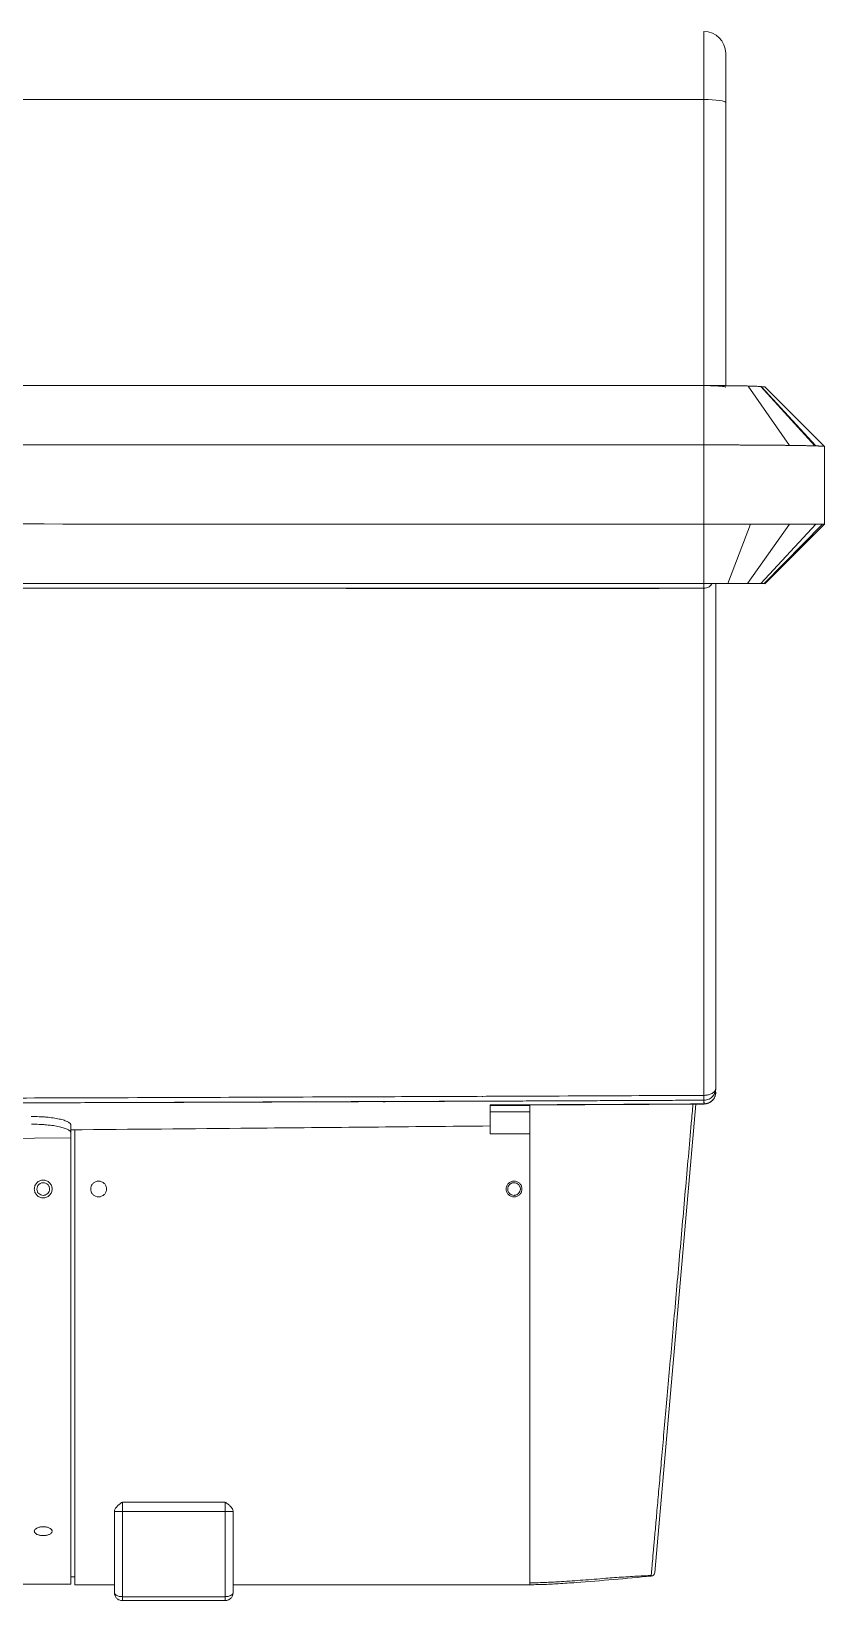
# Model space of a CAD drawing. Header units: millimetres. Extents: x 744 to 5705, y 930 to 4879.
# Drawn here: x 3010.1 to 3210.6, y 3302.5 to 3699 of the extents above; entities that cross this region are included whole.
import ezdxf

# ---------------------------------------------------------------- set-up
doc = ezdxf.new("R2010")
doc.units = ezdxf.units.MM
doc.header["$MEASUREMENT"] = 0

msp = doc.modelspace()

# ---------------------------------------------------------------- linework, layer by layer
at = {"color": 7, "linetype": 'Continuous', "lineweight": 15, "true_color": 0xffffff}
for p, q in [((3180.05, 3609.54), (3180.05, 3681.83)), ((3180.05, 3681.83), (3180.05, 3609.54)), ((3185.55, 3609.53), (3185.55, 3681.06)), ((3180.05, 3594.55), (3180.05, 3609.55)), ((3180.05, 3609.55), (3180.05, 3609.55)), ((3180.05, 3609.54), (3180.05, 3609.54)), ((3191.23, 3609.44), (3201.71, 3594.44)), ((3194.44, 3609.31), (3208.1, 3594.32)), ((3194.54, 3609.31), (3208.3, 3594.31)), ((3195.55, 3609.18), (3210.55, 3594.17)), ((3210.55, 3594.17), (3210.55, 3574.55)), ((3210.55, 3594.17), (3210.55, 3594.17)), ((3210.55, 3594.17), (3210.55, 3574.55)), ((3180.05, 3559.55), (3180.05, 3574.55)), ((3191.86, 3574.55), (3186.05, 3559.55)), ((3201.71, 3574.55), (3191.05, 3559.55)), ((3208.3, 3574.55), (3194.41, 3559.55)), ((3210.03, 3574.55), (3195.29, 3559.55)), ((3210.55, 3574.55), (3195.46, 3559.46)), ((3210.55, 3574.55), (3195.55, 3559.55)), ((3210.55, 3574.55), (3210.55, 3574.55)), ((3179.87, 3559.55), (3180.05, 3559.55)), ((3180.05, 3559.54), (3180.05, 3559.55)), ((3180.22, 3559.54), (3180.05, 3559.54)), ((3180.05, 3554.82), (3180.05, 3558.32)), ((3180.05, 3558.32), (3180.05, 3555.82)), ((3180.05, 3558.32), (3180.05, 3430.21)), ((3181.08, 3559.55), (3183.02, 3559.55)), ((3183.05, 3431.99), (3183.05, 3559.54)), ((3183.05, 3559.54), (3183.05, 3431.99)), ((3185.55, 3559.55), (3195.55, 3559.55)), ((3195.46, 3559.46), (3195.55, 3559.55)), ((3124.05, 3429.97), (3124.05, 3429.81)), ((3180.05, 3430.03), (3180.03, 3430.03)), ((3180.05, 3430.99), (3180.05, 3430.3)), ((3180.05, 3430.21), (3180.05, 3430.02)), ((3180.05, 3429.95), (3180.05, 3430.03)), ((3180.05, 3430.03), (3180.05, 3429.95)), ((3180.05, 3430.02), (3180.05, 3430.01)), ((3180.05, 3429.92), (3180.05, 3430.02)), ((3180.06, 3428.99), (2980.45, 3428.23)), ((3099.99, 3428.68), (3099.05, 3428.48)), ((3124.05, 3428.77), (3124.05, 3428.74)), ((3126.05, 3422.48), (3126.05, 3427.79)), ((3136.05, 3427.64), (3126.05, 3427.64)), ((3136.05, 3426.02), (3126.05, 3426.02)), ((3136.05, 3427.64), (3136.05, 3427.77)), ((3136.05, 3426.02), (3136.05, 3427.64)), ((3136.05, 3420.51), (3136.05, 3426.02)), ((3177.97, 3427.99), (3167.62, 3309.64)), ((3180.06, 3428.99), (3180.06, 3428.99)), ((3180.06, 3428.99), (3180.06, 3428.99)), ((3180.07, 3428.06), (3180.06, 3428.99)), ((3180.07, 3428.02), (3180.07, 3428.06)), ((3020.03, 3421.5), (3126.05, 3422.48)), ((3020.06, 3420.7), (3020.04, 3422.11)), ((3126.05, 3422.48), (3126.05, 3422.48)), ((3126.05, 3422.48), (3126.05, 3420.51)), ((2995.05, 3419.25), (3020.05, 3419.47)), ((3020.05, 3419.47), (3020.05, 3306.7)), ((3021.05, 3306.54), (3021.05, 3421.53)), ((3126.05, 3420.51), (3136.05, 3420.51)), ((3136.05, 3306.54), (3136.05, 3420.86)), ((3136.05, 3420.51), (3136.05, 3306.54)), ((3059.05, 3327.43), (3033.05, 3327.43)), ((3033.05, 3327.43), (3033.05, 3325.06)), ((3059.05, 3327.43), (3059.05, 3325.06)), ((3031.05, 3325.08), (3031.05, 3325.06)), ((3033.05, 3325.06), (3031.05, 3325.06)), ((3031.05, 3325.06), (3031.05, 3304.54)), ((3059.05, 3325.06), (3033.05, 3325.06)), ((3033.05, 3325.06), (3033.05, 3303.54)), ((3061.05, 3325.06), (3059.05, 3325.06)), ((3059.05, 3325.06), (3059.05, 3303.54)), ((3061.05, 3325.08), (3061.05, 3325.06)), ((3061.05, 3304.54), (3061.05, 3325.06)), ((3021.05, 3308.54), (3020.05, 3308.54)), ((3166.76, 3308.83), (3166.72, 3308.83)), ((3020.05, 3306.7), (2995.05, 3306.7)), ((3031.05, 3306.54), (3021.05, 3306.54)), ((3059.05, 3303.54), (3033.05, 3303.54)), ((3033.05, 3303.54), (3033.05, 3302.54)), ((3059.05, 3303.54), (3059.05, 3302.54)), ((3136.05, 3306.54), (3061.05, 3306.54)), ((3137.47, 3306.58), (3137.09, 3306.55)), ((3059.05, 3302.54), (3033.05, 3302.54))]:
    msp.add_line(p, q, dxfattribs=at)
at = {"color": 8, "linetype": 'Continuous', "lineweight": 15, "true_color": 0x808080}
msp.add_line((3137.09, 3306.57), (3136.05, 3306.54), dxfattribs=at)
at = {"color": 7, "linetype": 'Continuous', "lineweight": 15, "true_color": 0xffffff}
for points in [[(3180.05, 3699.04), (3180.05, 3698.84), (3180.05, 3698.23), (3180.05, 3697.23), (3180.05, 3695.86), (3180.05, 3694.14), (3180.05, 3692.11), (3180.05, 3689.82), (3180.05, 3687.31), (3180.05, 3684.62), (3180.05, 3681.83)], [(3185.55, 3693.54), (3185.55, 3693.36), (3185.55, 3692.82), (3185.55, 3691.93), (3185.55, 3690.71), (3185.55, 3689.2), (3185.55, 3687.43), (3185.55, 3685.45), (3185.55, 3683.31), (3185.55, 3681.06)], [(3185.55, 3681.06), (3185.44, 3681.21), (3185.13, 3681.35), (3184.62, 3681.49), (3183.94, 3681.6), (3183.1, 3681.7), (3182.15, 3681.77), (3181.12, 3681.81), (3180.05, 3681.83)], [(3180.05, 3574.55), (3180.05, 3584.55), (3180.05, 3594.55)], [(3180.05, 3558.32), (3180.05, 3558.57), (3180.05, 3558.8), (3180.05, 3559.01), (3180.05, 3559.2), (3180.05, 3559.34), (3180.05, 3559.45), (3180.05, 3559.52), (3180.05, 3559.54)], [(3180.05, 3430.21), (3180.05, 3501.95), (3180.05, 3558.32)], [(3180.06, 3428.99), (3180.06, 3429.01), (3180.06, 3429.08), (3180.06, 3429.18), (3180.06, 3429.33), (3180.06, 3429.52), (3180.05, 3429.73), (3180.05, 3429.96), (3180.05, 3430.21)], [(3180.05, 3430.21), (3180.05, 3429.96), (3180.05, 3429.73), (3180.06, 3429.52), (3180.06, 3429.33), (3180.06, 3429.18), (3180.06, 3429.08), (3180.06, 3429.01), (3180.06, 3428.99)], [(3180.05, 3430.2), (3180.05, 3430.16), (3180.05, 3430.07), (3180.05, 3430.02), (3180.05, 3430), (3180.05, 3430.02)], [(3126.05, 3422.57), (3126.05, 3425.13), (3126.05, 3427.79)], [(3180.07, 3428.06), (3180.06, 3428.52), (3180.06, 3428.99)], [(3180.07, 3428.06), (3180.07, 3428), (3180.06, 3428.01)], [(3020.05, 3419.47), (3020.05, 3420.16), (3020.06, 3420.7)]]:
    msp.add_lwpolyline(points, dxfattribs=at)
for centre, radius, start, end in [((3180.05, 3693.54), 5.5, 360, 90), ((3106.56, 3429.6), 73.5, 359.522, 0.478), ((3106.56, 3429.6), 73.5, 359.522, 0.478), ((3180.08, 3431.03), 2.97, 269.7407, 359.4273), ((3180.05, 3431), 3, 270.3225, 359.3004), ((3166.62, 3309.72), 1, 275.1921, 312.337), ((3166.62, 3309.72), 1, 315.0848, 355)]:
    msp.add_arc(centre, radius, start, end, dxfattribs=at)
for points, knots in [([(1519.76, 3681.86), (1554.51, 3681.85), (1589.25, 3681.84), (1628.31, 3681.84), (1632.64, 3681.83), (1641.32, 3681.83), (1645.66, 3681.83), (1658.69, 3681.83), (1667.36, 3681.83), (1684.7, 3681.83), (1693.36, 3681.82), (1706.33, 3681.82), (1710.65, 3681.82), (1719.29, 3681.82), (1723.6, 3681.83), (1797.06, 3681.83), (1866.2, 3681.83), (2004.48, 3681.83), (2073.63, 3681.83), (2211.92, 3681.83), (2281.07, 3681.83), (2419.37, 3681.83), (2488.52, 3681.83), (2626.82, 3681.83), (2695.98, 3681.83), (2903.43, 3681.83), (3041.74, 3681.83), (3180.05, 3681.83)], [0, 0, 0, 0, 103.769533, 103.769533, 116.740725, 116.740725, 129.711916, 129.711916, 155.6543, 155.6543, 181.596683, 181.596683, 194.567875, 194.567875, 207.539066, 207.539066, 415.078132, 415.078132, 622.617198, 622.617198, 830.156265, 830.156265, 1037.695331, 1037.695331, 1245.234397, 1245.234397, 1660.312529, 1660.312529, 1660.312529, 1660.312529]), ([(1519.76, 3681.86), (1521.86, 3681.86), (1526.05, 3681.86), (1532.35, 3681.86), (1538.67, 3681.86), (1545.02, 3681.86), (1551.38, 3681.85), (1557.77, 3681.85), (1564.17, 3681.85), (1570.6, 3681.85), (1577.05, 3681.85), (1583.52, 3681.85), (1590.01, 3681.84), (1596.52, 3681.84), (1603.05, 3681.84), (1609.6, 3681.84), (1616.18, 3681.84), (1626.19, 3681.84), (1639.74, 3681.83), (1656.93, 3681.83), (1677.12, 3681.83), (1700.24, 3681.82), (1723.09, 3681.83), (1742.96, 3681.83), (1759.87, 3681.83), (1777.02, 3681.83), (1794.4, 3681.83), (1812.01, 3681.83), (1840.73, 3681.83), (1881.2, 3681.83), (1932.69, 3681.83), (1984.94, 3681.83), (2054.14, 3681.83), (2140.98, 3681.83), (2244.77, 3681.83), (2348.61, 3681.83), (2452.5, 3681.83), (2590.98, 3681.83), (2764.15, 3681.83), (2934.18, 3681.83), (3072.85, 3681.83), (3142.19, 3681.83), (3180.05, 3681.83)], [0, 0, 0, 0, 0.0037846, 0.0075816, 0.0113909, 0.0152127, 0.0190469, 0.0228935, 0.0267526, 0.0306242, 0.0345084, 0.0384052, 0.0423146, 0.0462367, 0.0501714, 0.0541187, 0.0580787, 0.0620513, 0.0722132, 0.0825648, 0.0931105, 0.1086811, 0.1243545, 0.1343984, 0.1445829, 0.1549088, 0.1653767, 0.1759872, 0.1867397, 0.2172687, 0.2491173, 0.2797752, 0.3116811, 0.3741542, 0.4366696, 0.4992194, 0.5617899, 0.6243823, 0.7494353, 0.8747058, 0.9315936, 1, 1, 1, 1]), ([(3180.05, 3609.55), (3180.18, 3609.55), (3180.44, 3609.55), (3180.82, 3609.55), (3181.19, 3609.55), (3181.53, 3609.55), (3181.86, 3609.55), (3182.17, 3609.55), (3182.46, 3609.55), (3182.73, 3609.55), (3182.99, 3609.55), (3183.23, 3609.54), (3183.45, 3609.54), (3183.65, 3609.54), (3183.84, 3609.54), (3184.01, 3609.54), (3184.42, 3609.54), (3185.1, 3609.53), (3186.04, 3609.52), (3187.02, 3609.51), (3187.94, 3609.5), (3188.78, 3609.49), (3189.5, 3609.47), (3190.15, 3609.46), (3190.72, 3609.45), (3191.06, 3609.44), (3191.23, 3609.44)], [0, 0, 0, 0, 0.0320212, 0.0625902, 0.0917269, 0.1194484, 0.1457698, 0.170704, 0.1942623, 0.2164545, 0.2372891, 0.2567734, 0.2749137, 0.2917155, 0.3071836, 0.3213218, 0.3341338, 0.4100527, 0.490842, 0.5767076, 0.6679314, 0.7441355, 0.8154599, 0.8818962, 0.9434268, 1, 1, 1, 1]), ([(3191.23, 3609.44), (3191.32, 3609.43), (3191.52, 3609.43), (3191.85, 3609.42), (3192.27, 3609.41), (3192.69, 3609.39), (3193.1, 3609.38), (3193.47, 3609.36), (3193.82, 3609.35), (3194.12, 3609.33), (3194.31, 3609.32), (3194.41, 3609.32), (3194.44, 3609.31)], [0, 0, 0, 0, 0.065448, 0.149287, 0.251315, 0.398973, 0.501821, 0.618958, 0.751408, 0.876093, 0.959115, 1, 1, 1, 1]), ([(3194.44, 3609.31), (3194.46, 3609.31), (3194.49, 3609.31), (3194.52, 3609.31), (3194.54, 3609.31)], [0, 0, 0, 0, 0.500449, 1, 1, 1, 1]), ([(3194.54, 3609.31), (3194.85, 3609.28), (3195.4, 3609.24), (3195.47, 3609.2), (3195.5, 3609.18)], [0, 0, 0, 0, 0.556096, 1, 1, 1, 1]), ([(3201.71, 3594.44), (3201.58, 3594.44), (3201.31, 3594.44), (3200.89, 3594.45), (3200.48, 3594.45), (3200.05, 3594.46), (3199.63, 3594.46), (3199.19, 3594.47), (3198.76, 3594.47), (3198.32, 3594.48), (3197.88, 3594.48), (3197.43, 3594.48), (3196.98, 3594.49), (3196.52, 3594.49), (3196.07, 3594.49), (3195.61, 3594.5), (3195.14, 3594.5), (3194.68, 3594.51), (3194.21, 3594.51), (3193.74, 3594.51), (3193.27, 3594.51), (3192.8, 3594.52), (3192.32, 3594.52), (3191.84, 3594.52), (3191.37, 3594.53), (3190.89, 3594.53), (3190.4, 3594.53), (3189.92, 3594.53), (3189.43, 3594.53), (3188.95, 3594.54), (3188.46, 3594.54), (3187.97, 3594.54), (3187.48, 3594.54), (3186.99, 3594.54), (3186.49, 3594.54), (3186, 3594.54), (3185.5, 3594.55), (3185.01, 3594.55), (3184.51, 3594.55), (3184.02, 3594.55), (3183.52, 3594.55), (3183.03, 3594.55), (3182.53, 3594.55), (3182.03, 3594.55), (3181.54, 3594.55), (3181.04, 3594.55), (3180.55, 3594.55), (3180.21, 3594.55), (3180.05, 3594.55)], [0, 0, 0, 0, 0.023822, 0.047508, 0.071063, 0.094489, 0.11779, 0.14097, 0.164031, 0.186975, 0.209806, 0.232527, 0.255138, 0.277644, 0.300045, 0.322344, 0.344543, 0.366643, 0.388646, 0.410554, 0.432368, 0.45409, 0.475721, 0.497262, 0.518727, 0.540135, 0.561489, 0.582788, 0.604035, 0.625232, 0.64638, 0.66748, 0.688535, 0.709545, 0.730513, 0.75144, 0.772327, 0.793177, 0.813991, 0.834771, 0.855519, 0.876236, 0.896925, 0.917586, 0.938223, 0.958836, 0.979428, 1, 1, 1, 1]), ([(3208.1, 3594.32), (3208.03, 3594.32), (3207.87, 3594.32), (3207.62, 3594.33), (3207.33, 3594.34), (3207.01, 3594.35), (3206.66, 3594.36), (3206.27, 3594.36), (3205.83, 3594.37), (3205.23, 3594.38), (3204.48, 3594.4), (3203.62, 3594.41), (3202.87, 3594.42), (3202.25, 3594.43), (3201.87, 3594.44), (3201.71, 3594.44)], [0, 0, 0, 0, 0.0488818, 0.1016858, 0.1583943, 0.2189995, 0.2835064, 0.3519357, 0.4243271, 0.5007423, 0.6401179, 0.7598356, 0.8598812, 0.9400377, 1, 1, 1, 1]), ([(3210.55, 3594.17), (3210.54, 3594.17), (3210.54, 3594.18), (3210.52, 3594.19), (3210.48, 3594.19), (3210.44, 3594.2), (3210.39, 3594.21), (3210.32, 3594.21), (3210.25, 3594.22), (3210.16, 3594.23), (3210.07, 3594.24), (3209.96, 3594.24), (3209.84, 3594.25), (3209.72, 3594.26), (3209.58, 3594.26), (3209.43, 3594.27), (3209.27, 3594.28), (3209.1, 3594.28), (3208.92, 3594.29), (3208.73, 3594.3), (3208.52, 3594.31), (3208.37, 3594.31), (3208.3, 3594.31)], [0, 0, 0, 0, 0.0498285, 0.0995061, 0.1490601, 0.198518, 0.2479074, 0.297256, 0.3465914, 0.3959413, 0.4453331, 0.4947974, 0.5443895, 0.5941358, 0.6440546, 0.6941646, 0.7444856, 0.7950382, 0.8458435, 0.8969236, 0.9483013, 1, 1, 1, 1]), ([(3191.86, 3574.55), (3190.02, 3574.55), (3186.13, 3574.55), (3182.07, 3574.55), (3180.05, 3574.55)], [18.289968, 18.289968, 18.289968, 18.289968, 21.364432, 24.460015, 24.460015, 24.460015, 24.460015]), ([(3201.71, 3574.55), (3200.31, 3574.55), (3197.2, 3574.55), (3193.69, 3574.55), (3191.86, 3574.55)], [12.228944, 12.228944, 12.228944, 12.228944, 15.240287, 18.289968, 18.289968, 18.289968, 18.289968]), ([(3208.3, 3574.55), (3207.93, 3574.55), (3207.09, 3574.55), (3205.5, 3574.55), (3203.67, 3574.55), (3202.36, 3574.55), (3201.71, 3574.55)], [6.070911, 6.070911, 6.070911, 6.070911, 7.650169, 9.197697, 10.747127, 12.228944, 12.228944, 12.228944, 12.228944]), ([(3210.03, 3574.55), (3209.94, 3574.55), (3209.72, 3574.55), (3209.19, 3574.55), (3208.68, 3574.55), (3208.3, 3574.55)], [2.959671, 2.959671, 2.959671, 2.959671, 3.763219, 4.566768, 6.070911, 6.070911, 6.070911, 6.070911]), ([(3210.55, 3574.55), (3210.56, 3574.55), (3210.48, 3574.55), (3210.21, 3574.55), (3210.03, 3574.55)], [0.000193, 0.000193, 0.000193, 0.000193, 1.517911, 2.959671, 2.959671, 2.959671, 2.959671]), ([(1733.52, 3571.42), (1793.75, 3569.13), (1854, 3567.36), (1974.52, 3564.52), (2034.79, 3563.44), (2155.34, 3561.72), (2215.61, 3561.08), (2336.16, 3560.06), (2396.44, 3559.69), (2516.99, 3559.12), (2577.27, 3558.93), (2697.82, 3558.63), (2758.1, 3558.53), (2878.66, 3558.4), (2938.94, 3558.36), (3059.49, 3558.32), (3119.77, 3558.31), (3180.05, 3558.32)], [0, 0, 0, 0, 0.125, 0.125, 0.25, 0.25, 0.375, 0.375, 0.5, 0.5, 0.625, 0.625, 0.75, 0.75, 0.875, 0.875, 1, 1, 1, 1]), ([(1733.52, 3571.42), (1736.91, 3571.29), (1743.71, 3571.04), (1753.94, 3570.66), (1764.24, 3570.29), (1774.61, 3569.94), (1785.05, 3569.58), (1795.56, 3569.24), (1806.15, 3568.9), (1816.81, 3568.57), (1827.54, 3568.24), (1838.35, 3567.93), (1849.24, 3567.62), (1860.21, 3567.31), (1871.26, 3567.02), (1882.39, 3566.72), (1893.6, 3566.44), (1904.9, 3566.16), (1916.28, 3565.89), (1927.75, 3565.63), (1939.31, 3565.37), (1950.95, 3565.11), (1962.69, 3564.87), (1974.52, 3564.63), (1986.44, 3564.39), (1998.45, 3564.16), (2010.56, 3563.94), (2030.58, 3563.58), (2058.76, 3563.11), (2094.79, 3562.57), (2131.09, 3562.08), (2162.38, 3561.7), (2198.69, 3561.29), (2246.9, 3560.81), (2339.04, 3560.04), (2456.83, 3559.36), (2582.31, 3558.91), (2675.88, 3558.68), (2774.31, 3558.51), (2889.26, 3558.39), (3033.93, 3558.32), (3131.14, 3558.32), (3180.05, 3558.32)], [0, 0, 0, 0, 0.007033, 0.014111, 0.021236, 0.028409, 0.03563, 0.0429, 0.05022, 0.057591, 0.065014, 0.07249, 0.08002, 0.087604, 0.095243, 0.102939, 0.110692, 0.118503, 0.126373, 0.134303, 0.142293, 0.150345, 0.158459, 0.166637, 0.174879, 0.183186, 0.191559, 0.199999, 0.224707, 0.249999, 0.274714, 0.299999, 0.314897, 0.349998, 0.399998, 0.505959, 0.594282, 0.660201, 0.699998, 0.798405, 0.898579, 1, 1, 1, 1]), ([(3186.05, 3559.55), (3185.09, 3559.55), (3184.11, 3559.55), (3182.11, 3559.55), (3181.09, 3559.55), (3180.05, 3559.55)], [0, 0, 0, 0, 0.5, 0.5, 1, 1, 1, 1]), ([(3185.55, 3559.55), (3185.55, 3559.55), (3185.51, 3559.55), (3185.37, 3559.55), (3185.27, 3559.55), (3184.86, 3559.55), (3184.45, 3559.55), (3183.43, 3559.55), (3182.82, 3559.55), (3181.49, 3559.55), (3180.77, 3559.55), (3180.05, 3559.55)], [0, 0, 0, 0, 1.080396, 1.080396, 2.160793, 2.160793, 4.321585, 4.321585, 6.482378, 6.482378, 8.643171, 8.643171, 8.643171, 8.643171]), ([(3180.05, 3558.32), (3180.28, 3558.34), (3180.74, 3558.38), (3181.35, 3558.71), (3181.83, 3559.1), (3182.05, 3559.41), (3182.14, 3559.54)], [0, 0, 0, 0, 0.259844, 0.530204, 0.795424, 1, 1, 1, 1]), ([(3181.82, 3559.24), (3181.67, 3559.06), (3181.39, 3558.7), (3180.74, 3558.39), (3180.28, 3558.34), (3180.05, 3558.32)], [0, 0, 0, 0, 0.352279, 0.682563, 1, 1, 1, 1]), ([(3191.05, 3559.55), (3190.33, 3559.55), (3189.55, 3559.55), (3187.88, 3559.55), (3187, 3559.55), (3186.05, 3559.55)], [0, 0, 0, 0, 0.5, 0.5, 1, 1, 1, 1]), ([(3194.41, 3559.55), (3194.03, 3559.55), (3193.55, 3559.55), (3192.42, 3559.55), (3191.77, 3559.55), (3191.05, 3559.55)], [0, 0, 0, 0, 0.5, 0.5, 1, 1, 1, 1]), ([(3180.06, 3428.99), (3063.59, 3428.44), (2947.13, 3428.06), (2772.43, 3427.84), (2714.19, 3427.82), (2597.73, 3427.95), (2539.49, 3428.09), (2423.03, 3428.58), (2364.79, 3428.92), (2248.33, 3429.87), (2190.1, 3430.49), (2073.64, 3432.1), (2015.41, 3433.09), (1928.07, 3435.02), (1898.96, 3435.73), (1840.75, 3437.33), (1811.64, 3438.23), (1782.54, 3439.24)], [0, 0, 0, 0, 349.407955, 349.407955, 524.111933, 524.111933, 698.815911, 698.815911, 873.519888, 873.519888, 1048.223866, 1048.223866, 1222.927843, 1222.927843, 1310.279832, 1310.279832, 1397.631821, 1397.631821, 1397.631821, 1397.631821]), ([(1782.54, 3439.24), (1786.03, 3439.12), (1793.02, 3438.88), (1803.54, 3438.53), (1814.13, 3438.18), (1824.79, 3437.85), (1835.51, 3437.52), (1846.3, 3437.2), (1857.15, 3436.89), (1868.06, 3436.58), (1879.03, 3436.28), (1890.06, 3435.99), (1901.15, 3435.7), (1912.3, 3435.42), (1923.51, 3435.15), (1934.77, 3434.88), (1946.08, 3434.62), (1957.45, 3434.37), (1968.87, 3434.12), (1980.35, 3433.88), (1991.87, 3433.64), (2003.44, 3433.41), (2015.05, 3433.19), (2026.71, 3432.97), (2038.42, 3432.76), (2050.17, 3432.56), (2061.95, 3432.36), (2073.78, 3432.16), (2085.65, 3431.97), (2097.55, 3431.79), (2109.48, 3431.61), (2121.45, 3431.44), (2133.45, 3431.27), (2145.48, 3431.11), (2157.54, 3430.95), (2169.62, 3430.8), (2181.73, 3430.65), (2193.86, 3430.51), (2206.02, 3430.37), (2218.19, 3430.23), (2230.38, 3430.1), (2242.58, 3429.98), (2254.8, 3429.86), (2267.04, 3429.74), (2279.28, 3429.63), (2291.53, 3429.52), (2303.79, 3429.42), (2316.05, 3429.32), (2328.31, 3429.22), (2340.58, 3429.13), (2352.84, 3429.04), (2365.11, 3428.96), (2377.36, 3428.88), (2389.61, 3428.8), (2401.86, 3428.73), (2414.09, 3428.66), (2426.31, 3428.59), (2438.51, 3428.53), (2450.7, 3428.47), (2462.87, 3428.41), (2475.02, 3428.36), (2487.15, 3428.31), (2499.25, 3428.26), (2511.33, 3428.22), (2523.38, 3428.18), (2535.4, 3428.14), (2547.38, 3428.1), (2559.34, 3428.07), (2571.25, 3428.04), (2583.13, 3428.01), (2594.97, 3427.98), (2606.77, 3427.96), (2618.52, 3427.94), (2630.22, 3427.92), (2641.88, 3427.9), (2653.49, 3427.89), (2665.05, 3427.88), (2676.55, 3427.87), (2688, 3427.86), (2699.39, 3427.85), (2710.72, 3427.85), (2721.99, 3427.85), (2733.2, 3427.85), (2744.34, 3427.85), (2755.41, 3427.85), (2766.42, 3427.85), (2777.35, 3427.86), (2788.22, 3427.87), (2799, 3427.88), (2809.71, 3427.89), (2820.35, 3427.9), (2830.9, 3427.91), (2841.37, 3427.92), (2851.76, 3427.94), (2862.06, 3427.96), (2872.27, 3427.97), (2882.4, 3427.99), (2892.43, 3428.01), (2902.38, 3428.03), (2912.23, 3428.05), (2921.98, 3428.07), (2931.63, 3428.1), (2941.19, 3428.12), (2950.64, 3428.14), (2960, 3428.17), (2969.25, 3428.19), (2978.39, 3428.22), (2987.43, 3428.25), (2996.35, 3428.27), (3005.17, 3428.3), (3013.88, 3428.33), (3022.47, 3428.36), (3030.94, 3428.38), (3039.3, 3428.41), (3047.55, 3428.44), (3055.67, 3428.47), (3063.67, 3428.5), (3071.55, 3428.53), (3079.31, 3428.56), (3086.95, 3428.59), (3094.45, 3428.62), (3101.83, 3428.65), (3109.08, 3428.68), (3116.2, 3428.7), (3123.19, 3428.73), (3130.05, 3428.76), (3136.78, 3428.79), (3143.37, 3428.82), (3149.82, 3428.85), (3156.14, 3428.88), (3162.31, 3428.9), (3168.35, 3428.93), (3174.25, 3428.96), (3178.14, 3428.98), (3180.06, 3428.99)], [0, 0, 0, 0, 0.007486, 0.015021, 0.022602, 0.030231, 0.037906, 0.045626, 0.053392, 0.061201, 0.069055, 0.076951, 0.08489, 0.09287, 0.10089, 0.10895, 0.117049, 0.125186, 0.13336, 0.141571, 0.149816, 0.158096, 0.166409, 0.174754, 0.183131, 0.191538, 0.199974, 0.208438, 0.216928, 0.225445, 0.233986, 0.242551, 0.251139, 0.259747, 0.268376, 0.277023, 0.285688, 0.294369, 0.303065, 0.311775, 0.320498, 0.329232, 0.337976, 0.346728, 0.355488, 0.364255, 0.373025, 0.381799, 0.390576, 0.399353, 0.408129, 0.416903, 0.425674, 0.43444, 0.4432, 0.451952, 0.460696, 0.469429, 0.47815, 0.486858, 0.495552, 0.50423, 0.51289, 0.521532, 0.530153, 0.538753, 0.54733, 0.555882, 0.564409, 0.572908, 0.581379, 0.58982, 0.59823, 0.606606, 0.614949, 0.623255, 0.631525, 0.639756, 0.647948, 0.656098, 0.664206, 0.67227, 0.680288, 0.68826, 0.696184, 0.704059, 0.711883, 0.719655, 0.727374, 0.735038, 0.742646, 0.750196, 0.757689, 0.765121, 0.772492, 0.779801, 0.787047, 0.794227, 0.801341, 0.808388, 0.815367, 0.822276, 0.829113, 0.835879, 0.842571, 0.849189, 0.855732, 0.862197, 0.868585, 0.874894, 0.881123, 0.887271, 0.893336, 0.899319, 0.905217, 0.91103, 0.916756, 0.922395, 0.927946, 0.933408, 0.93878, 0.94406, 0.949248, 0.954344, 0.959345, 0.964252, 0.969064, 0.973779, 0.978397, 0.982916, 0.987337, 0.991659, 0.99588, 1, 1, 1, 1]), ([(3180.05, 3430.21), (3167.85, 3430.16), (3143.35, 3430.04), (3106.5, 3429.89), (3069.41, 3429.75), (3032.13, 3429.61), (2994.69, 3429.49), (2957.1, 3429.39), (2919.4, 3429.29), (2881.63, 3429.22), (2843.8, 3429.15), (2805.95, 3429.11), (2768.1, 3429.08), (2730.29, 3429.07), (2692.54, 3429.08), (2654.87, 3429.12), (2617.32, 3429.17), (2579.92, 3429.24), (2542.68, 3429.34), (2505.65, 3429.46), (2468.83, 3429.61), (2432.26, 3429.79), (2395.96, 3429.99), (2359.95, 3430.22), (2326.36, 3430.46), (2295.22, 3430.72), (2266.57, 3430.97), (2238.35, 3431.25), (2210.56, 3431.54), (2183.21, 3431.86), (2156.28, 3432.19), (2129.78, 3432.55), (2103.71, 3432.92), (2078.07, 3433.32), (2052.86, 3433.74), (2028.07, 3434.17), (2003.7, 3434.63), (1979.75, 3435.12), (1956.23, 3435.62), (1933.12, 3436.15), (1910.42, 3436.69), (1888.13, 3437.26), (1866.25, 3437.86), (1844.77, 3438.47), (1823.69, 3439.11), (1803, 3439.77), (1789.35, 3440.23), (1782.58, 3440.47)], [0, 0, 0, 0, 0.026198, 0.052578, 0.079119, 0.1058, 0.132601, 0.159502, 0.18648, 0.213517, 0.240591, 0.267681, 0.294768, 0.321831, 0.348851, 0.375807, 0.402679, 0.42945, 0.456098, 0.482607, 0.508957, 0.535131, 0.56111, 0.586879, 0.61242, 0.633226, 0.653725, 0.673916, 0.693799, 0.713375, 0.732643, 0.751603, 0.770258, 0.788607, 0.80665, 0.824391, 0.841829, 0.858966, 0.875804, 0.892344, 0.90859, 0.924542, 0.940204, 0.955577, 0.970666, 0.985472, 1, 1, 1, 1]), ([(3180.05, 3430.21), (3063.59, 3429.67), (2947.12, 3429.29), (2772.43, 3429.07), (2714.19, 3429.05), (2597.73, 3429.18), (2539.5, 3429.32), (2423.03, 3429.81), (2364.8, 3430.15), (2248.34, 3431.1), (2190.11, 3431.72), (2073.66, 3433.33), (2015.43, 3434.32), (1928.1, 3436.24), (1899, 3436.96), (1840.79, 3438.56), (1811.68, 3439.46), (1782.58, 3440.47)], [0, 0, 0, 0, 0.25, 0.25, 0.375, 0.375, 0.5, 0.5, 0.625, 0.625, 0.75, 0.75, 0.875, 0.875, 0.9375, 0.9375, 1, 1, 1, 1]), ([(3180.05, 3430.01), (3180.05, 3430.02), (3180.05, 3430.06), (3180.05, 3430.16), (3180.05, 3430.22)], [0, 0, 0, 0, 0.496033, 1, 1, 1, 1]), ([(3183.05, 3431.99), (3183.05, 3431.96), (3183.05, 3431.89), (3183.03, 3431.79), (3183, 3431.67), (3182.95, 3431.53), (3182.84, 3431.32), (3182.64, 3431.07), (3182.3, 3430.8), (3181.88, 3430.56), (3181.43, 3430.4), (3181.04, 3430.31), (3180.72, 3430.25), (3180.39, 3430.22), (3180.17, 3430.21), (3180.06, 3430.21)], [0, 0, 0, 0, 0.034052, 0.072595, 0.115801, 0.17357, 0.232539, 0.361102, 0.47154, 0.604791, 0.726693, 0.796607, 0.865673, 0.933566, 1, 1, 1, 1]), ([(3180.06, 3428.99), (3180.29, 3428.99), (3180.52, 3429.01), (3180.95, 3429.12), (3181.16, 3429.19), (3181.54, 3429.37), (3181.72, 3429.49), (3182.04, 3429.73), (3182.18, 3429.87), (3182.43, 3430.16), (3182.54, 3430.31), (3182.73, 3430.62), (3182.8, 3430.79), (3182.99, 3431.29), (3183.05, 3431.64), (3183.05, 3431.99)], [0, 0, 0, 0, 0.125, 0.125, 0.25, 0.25, 0.375, 0.375, 0.5, 0.5, 0.625, 0.625, 0.75, 0.75, 1, 1, 1, 1]), ([(3180.06, 3430.21), (3180.29, 3430.21), (3180.52, 3430.23), (3180.84, 3430.27), (3180.95, 3430.29), (3181.15, 3430.34), (3181.25, 3430.36), (3181.54, 3430.44), (3181.72, 3430.51), (3182.04, 3430.65), (3182.18, 3430.73), (3182.43, 3430.9), (3182.54, 3430.99), (3182.73, 3431.18), (3182.8, 3431.28), (3182.99, 3431.57), (3183.05, 3431.78), (3183.05, 3431.99)], [0, 0, 0, 0, 0.682441, 0.682441, 1.023662, 1.023662, 1.364883, 1.364883, 2.047324, 2.047324, 2.729766, 2.729766, 3.412207, 3.412207, 4.094648, 4.094648, 5.459531, 5.459531, 5.459531, 5.459531]), ([(3180.07, 3428.06), (3180.11, 3428.06), (3180.2, 3428.06), (3180.34, 3428.07), (3180.48, 3428.09), (3180.67, 3428.12), (3180.9, 3428.17), (3181.26, 3428.3), (3181.71, 3428.52), (3182.18, 3428.89), (3182.57, 3429.36), (3182.8, 3429.78), (3182.93, 3430.17), (3183, 3430.45), (3183.03, 3430.69), (3183.05, 3430.87), (3183.05, 3430.94), (3183.05, 3431)], [0, 0, 0, 0, 0.029499, 0.059174, 0.089031, 0.119073, 0.179643, 0.240248, 0.366387, 0.50002, 0.619915, 0.759786, 0.808137, 0.883363, 0.949761, 0.964571, 1, 1, 1, 1]), ([(3180.06, 3428.01), (3171.87, 3427.96), (3153.86, 3427.87), (3135.86, 3427.78), (3126.05, 3427.73)], [0, 0, 0, 0, 0.4552007, 1, 1, 1, 1]), ([(3126.05, 3427.77), (3126.05, 3427.76), (3126.05, 3427.74), (3126.05, 3427.73), (3126.05, 3427.72), (3126.05, 3427.72), (3126.05, 3427.74), (3126.05, 3427.76), (3126.05, 3427.78), (3126.05, 3427.79)], [0, 0, 0, 0, 0.149537, 0.297133, 0.4426, 0.585763, 0.726471, 0.864588, 1, 1, 1, 1]), ([(3180.06, 3428.99), (3180.28, 3429), (3180.73, 3429.03), (3181.33, 3429.26), (3181.72, 3429.46), (3181.87, 3429.6), (3181.88, 3429.61)], [0, 0, 0, 0, 0.332638, 0.676809, 0.97919, 1, 1, 1, 1]), ([(3180.06, 3428.06), (3180.06, 3428.03), (3180.06, 3428), (3180.06, 3428), (3180.06, 3428.01)], [0, 0, 0, 0, 0.9003152, 1, 1, 1, 1]), ([(3010.03, 3424.86), (3010.7, 3424.86), (3011.35, 3424.85), (3012.3, 3424.81), (3012.62, 3424.8), (3013.25, 3424.76), (3013.56, 3424.73), (3014.47, 3424.65), (3015.05, 3424.59), (3015.86, 3424.47), (3016.13, 3424.42), (3016.64, 3424.33), (3016.88, 3424.28), (3017.57, 3424.13), (3017.99, 3424.02), (3018.54, 3423.84), (3018.71, 3423.77), (3019.01, 3423.64), (3019.29, 3423.51), (3019.51, 3423.37), (3019.7, 3423.23), (3019.78, 3423.16), (3019.98, 3422.94), (3020.04, 3422.79), (3020.04, 3422.64)], [0, 0, 0, 0, 0.125, 0.125, 0.1875, 0.1875, 0.25, 0.25, 0.375, 0.375, 0.4375, 0.4375, 0.5, 0.5, 0.625, 0.625, 0.6875, 0.6875, 0.75, 0.8125, 0.8125, 0.875, 0.875, 1, 1, 1, 1]), ([(3010.05, 3422.91), (3010.71, 3422.91), (3011.36, 3422.9), (3012.32, 3422.86), (3012.64, 3422.85), (3013.27, 3422.81), (3013.58, 3422.78), (3014.49, 3422.7), (3015.06, 3422.64), (3015.88, 3422.52), (3016.14, 3422.48), (3016.65, 3422.38), (3016.9, 3422.34), (3017.59, 3422.18), (3018, 3422.07), (3018.55, 3421.89), (3018.72, 3421.83), (3019.03, 3421.7), (3019.31, 3421.56), (3019.53, 3421.43), (3019.72, 3421.29), (3019.8, 3421.21), (3019.99, 3421), (3020.06, 3420.85), (3020.06, 3420.7)], [0, 0, 0, 0, 0.125, 0.125, 0.1875, 0.1875, 0.25, 0.25, 0.375, 0.375, 0.4375, 0.4375, 0.5, 0.5, 0.625, 0.625, 0.6875, 0.6875, 0.75, 0.8125, 0.8125, 0.875, 0.875, 1, 1, 1, 1]), ([(3020.04, 3422.72), (3020.04, 3422.55), (3020.04, 3422.35), (3020.04, 3422.14), (3020.04, 3422.11)], [0, 0, 0, 0, 0.846018, 1, 1, 1, 1]), ([(3020.04, 3422.11), (3020.04, 3422.06), (3020.05, 3421.92), (3020.05, 3421.41), (3020.05, 3421.04), (3020.05, 3420.73)], [0, 0, 0, 0, 0.103203, 0.268845, 1, 1, 1, 1]), ([(3020.05, 3421.5), (3035.32, 3421.64), (3070.65, 3421.95), (3105.98, 3422.29), (3126.05, 3422.48)], [0, 0, 0, 0, 0.432067, 1, 1, 1, 1]), ([(3010.8, 3406.54), (3010.8, 3406.4), (3010.81, 3406.25), (3010.87, 3405.96), (3010.91, 3405.82), (3011.03, 3405.55), (3011.1, 3405.42), (3011.26, 3405.17), (3011.35, 3405.06), (3011.67, 3404.75), (3011.92, 3404.58), (3012.46, 3404.35), (3012.75, 3404.29), (3013.19, 3404.29), (3013.34, 3404.31), (3013.63, 3404.37), (3013.77, 3404.41), (3014.04, 3404.52), (3014.18, 3404.59), (3014.42, 3404.75), (3014.53, 3404.85), (3014.74, 3405.06), (3014.84, 3405.17), (3015, 3405.41), (3015.07, 3405.55), (3015.18, 3405.82), (3015.23, 3405.96), (3015.28, 3406.25), (3015.3, 3406.4), (3015.3, 3406.69), (3015.28, 3406.84), (3015.23, 3407.13), (3015.18, 3407.27), (3015.07, 3407.54), (3015, 3407.67), (3014.84, 3407.92), (3014.74, 3408.03), (3014.43, 3408.34), (3014.18, 3408.51), (3013.64, 3408.73), (3013.34, 3408.79), (3012.9, 3408.79), (3012.76, 3408.78), (3012.47, 3408.72), (3012.33, 3408.68), (3012.05, 3408.57), (3011.92, 3408.5), (3011.68, 3408.33), (3011.56, 3408.24), (3011.35, 3408.03), (3011.26, 3407.92), (3011.1, 3407.67), (3011.03, 3407.54), (3010.91, 3407.27), (3010.87, 3407.13), (3010.81, 3406.84), (3010.8, 3406.69), (3010.8, 3406.54)], [0, 0, 0, 0, 0.03125, 0.03125, 0.0625, 0.0625, 0.09375, 0.09375, 0.125, 0.125, 0.1875, 0.1875, 0.25, 0.25, 0.28125, 0.28125, 0.3125, 0.3125, 0.34375, 0.34375, 0.375, 0.375, 0.40625, 0.40625, 0.4375, 0.4375, 0.46875, 0.46875, 0.5, 0.5, 0.53125, 0.53125, 0.5625, 0.5625, 0.59375, 0.59375, 0.625, 0.625, 0.6875, 0.6875, 0.75, 0.75, 0.78125, 0.78125, 0.8125, 0.8125, 0.84375, 0.84375, 0.875, 0.875, 0.90625, 0.90625, 0.9375, 0.9375, 0.96875, 0.96875, 1, 1, 1, 1]), ([(3014.65, 3406.54), (3014.65, 3406.65), (3014.64, 3406.75), (3014.6, 3406.96), (3014.57, 3407.06), (3014.49, 3407.25), (3014.44, 3407.35), (3014.32, 3407.52), (3014.25, 3407.6), (3014.03, 3407.82), (3013.85, 3407.94), (3013.47, 3408.1), (3013.26, 3408.14), (3012.95, 3408.14), (3012.84, 3408.13), (3012.63, 3408.09), (3012.54, 3408.06), (3012.34, 3407.98), (3012.25, 3407.93), (3012.07, 3407.82), (3011.99, 3407.75), (3011.77, 3407.53), (3011.65, 3407.35), (3011.49, 3406.96), (3011.45, 3406.76), (3011.45, 3406.44), (3011.46, 3406.33), (3011.5, 3406.13), (3011.53, 3406.03), (3011.61, 3405.83), (3011.66, 3405.74), (3011.78, 3405.57), (3011.84, 3405.49), (3012.07, 3405.26), (3012.24, 3405.15), (3012.63, 3404.99), (3012.84, 3404.94), (3013.15, 3404.94), (3013.26, 3404.95), (3013.46, 3404.99), (3013.56, 3405.03), (3013.76, 3405.11), (3013.85, 3405.16), (3014.02, 3405.27), (3014.11, 3405.34), (3014.33, 3405.56), (3014.45, 3405.74), (3014.61, 3406.12), (3014.65, 3406.33), (3014.65, 3406.54)], [0, 0, 0, 0, 0.03125, 0.03125, 0.0625, 0.0625, 0.09375, 0.09375, 0.125, 0.125, 0.1875, 0.1875, 0.25, 0.25, 0.28125, 0.28125, 0.3125, 0.3125, 0.34375, 0.34375, 0.375, 0.375, 0.4375, 0.4375, 0.5, 0.5, 0.53125, 0.53125, 0.5625, 0.5625, 0.59375, 0.59375, 0.625, 0.625, 0.6875, 0.6875, 0.75, 0.75, 0.78125, 0.78125, 0.8125, 0.8125, 0.84375, 0.84375, 0.875, 0.875, 0.9375, 0.9375, 1, 1, 1, 1]), ([(3025.05, 3406.54), (3025.05, 3406.41), (3025.06, 3406.28), (3025.11, 3406.03), (3025.15, 3405.9), (3025.25, 3405.66), (3025.31, 3405.54), (3025.46, 3405.32), (3025.54, 3405.22), (3025.82, 3404.95), (3026.04, 3404.8), (3026.52, 3404.6), (3026.79, 3404.54), (3027.18, 3404.54), (3027.31, 3404.56), (3027.57, 3404.61), (3027.69, 3404.65), (3027.93, 3404.75), (3028.05, 3404.81), (3028.27, 3404.95), (3028.37, 3405.04), (3028.56, 3405.22), (3028.64, 3405.32), (3028.78, 3405.54), (3028.85, 3405.66), (3028.95, 3405.9), (3028.98, 3406.02), (3029.04, 3406.28), (3029.05, 3406.41), (3029.05, 3406.68), (3029.04, 3406.81), (3028.99, 3407.06), (3028.95, 3407.19), (3028.85, 3407.43), (3028.79, 3407.55), (3028.64, 3407.76), (3028.56, 3407.87), (3028.28, 3408.14), (3028.06, 3408.29), (3027.57, 3408.49), (3027.31, 3408.54), (3026.92, 3408.54), (3026.79, 3408.53), (3026.53, 3408.48), (3026.41, 3408.44), (3026.16, 3408.34), (3026.05, 3408.28), (3025.83, 3408.14), (3025.73, 3408.05), (3025.54, 3407.87), (3025.46, 3407.76), (3025.31, 3407.55), (3025.25, 3407.43), (3025.15, 3407.19), (3025.11, 3407.06), (3025.06, 3406.81), (3025.05, 3406.68), (3025.05, 3406.54)], [0, 0, 0, 0, 0.03125, 0.03125, 0.0625, 0.0625, 0.09375, 0.09375, 0.125, 0.125, 0.1875, 0.1875, 0.25, 0.25, 0.28125, 0.28125, 0.3125, 0.3125, 0.34375, 0.34375, 0.375, 0.375, 0.40625, 0.40625, 0.4375, 0.4375, 0.46875, 0.46875, 0.5, 0.5, 0.53125, 0.53125, 0.5625, 0.5625, 0.59375, 0.59375, 0.625, 0.625, 0.6875, 0.6875, 0.75, 0.75, 0.78125, 0.78125, 0.8125, 0.8125, 0.84375, 0.84375, 0.875, 0.875, 0.90625, 0.90625, 0.9375, 0.9375, 0.96875, 0.96875, 1, 1, 1, 1]), ([(3130.05, 3406.54), (3130.05, 3406.41), (3130.06, 3406.28), (3130.11, 3406.03), (3130.15, 3405.9), (3130.25, 3405.66), (3130.31, 3405.54), (3130.46, 3405.32), (3130.54, 3405.22), (3130.82, 3404.95), (3131.04, 3404.8), (3131.52, 3404.6), (3131.79, 3404.54), (3132.18, 3404.54), (3132.31, 3404.56), (3132.57, 3404.61), (3132.69, 3404.65), (3132.93, 3404.75), (3133.05, 3404.81), (3133.27, 3404.95), (3133.37, 3405.04), (3133.56, 3405.22), (3133.64, 3405.32), (3133.78, 3405.54), (3133.85, 3405.66), (3133.95, 3405.9), (3133.98, 3406.02), (3134.04, 3406.28), (3134.05, 3406.41), (3134.05, 3406.68), (3134.04, 3406.81), (3133.99, 3407.06), (3133.95, 3407.19), (3133.85, 3407.43), (3133.79, 3407.55), (3133.64, 3407.76), (3133.56, 3407.87), (3133.28, 3408.14), (3133.06, 3408.29), (3132.57, 3408.49), (3132.31, 3408.54), (3131.92, 3408.54), (3131.79, 3408.53), (3131.53, 3408.48), (3131.41, 3408.44), (3131.16, 3408.34), (3131.05, 3408.28), (3130.83, 3408.14), (3130.73, 3408.05), (3130.54, 3407.87), (3130.46, 3407.76), (3130.31, 3407.55), (3130.25, 3407.43), (3130.15, 3407.19), (3130.11, 3407.06), (3130.06, 3406.81), (3130.05, 3406.68), (3130.05, 3406.54)], [0, 0, 0, 0, 0.03125, 0.03125, 0.0625, 0.0625, 0.09375, 0.09375, 0.125, 0.125, 0.1875, 0.1875, 0.25, 0.25, 0.28125, 0.28125, 0.3125, 0.3125, 0.34375, 0.34375, 0.375, 0.375, 0.40625, 0.40625, 0.4375, 0.4375, 0.46875, 0.46875, 0.5, 0.5, 0.53125, 0.53125, 0.5625, 0.5625, 0.59375, 0.59375, 0.625, 0.625, 0.6875, 0.6875, 0.75, 0.75, 0.78125, 0.78125, 0.8125, 0.8125, 0.84375, 0.84375, 0.875, 0.875, 0.90625, 0.90625, 0.9375, 0.9375, 0.96875, 0.96875, 1, 1, 1, 1]), ([(3133.65, 3406.54), (3133.65, 3406.65), (3133.64, 3406.75), (3133.6, 3406.96), (3133.57, 3407.06), (3133.49, 3407.25), (3133.44, 3407.35), (3133.32, 3407.52), (3133.25, 3407.6), (3133.03, 3407.82), (3132.85, 3407.94), (3132.47, 3408.1), (3132.26, 3408.14), (3131.95, 3408.14), (3131.84, 3408.13), (3131.63, 3408.09), (3131.54, 3408.06), (3131.34, 3407.98), (3131.25, 3407.93), (3131.07, 3407.82), (3130.99, 3407.75), (3130.77, 3407.53), (3130.65, 3407.35), (3130.49, 3406.96), (3130.45, 3406.76), (3130.45, 3406.44), (3130.46, 3406.33), (3130.5, 3406.13), (3130.53, 3406.03), (3130.61, 3405.83), (3130.66, 3405.74), (3130.78, 3405.57), (3130.84, 3405.49), (3131.07, 3405.26), (3131.24, 3405.15), (3131.63, 3404.99), (3131.84, 3404.94), (3132.15, 3404.94), (3132.26, 3404.95), (3132.46, 3404.99), (3132.56, 3405.03), (3132.76, 3405.11), (3132.85, 3405.16), (3133.02, 3405.27), (3133.11, 3405.34), (3133.33, 3405.56), (3133.45, 3405.74), (3133.61, 3406.12), (3133.65, 3406.33), (3133.65, 3406.54)], [0, 0, 0, 0, 0.03125, 0.03125, 0.0625, 0.0625, 0.09375, 0.09375, 0.125, 0.125, 0.1875, 0.1875, 0.25, 0.25, 0.28125, 0.28125, 0.3125, 0.3125, 0.34375, 0.34375, 0.375, 0.375, 0.4375, 0.4375, 0.5, 0.5, 0.53125, 0.53125, 0.5625, 0.5625, 0.59375, 0.59375, 0.625, 0.625, 0.6875, 0.6875, 0.75, 0.75, 0.78125, 0.78125, 0.8125, 0.8125, 0.84375, 0.84375, 0.875, 0.875, 0.9375, 0.9375, 1, 1, 1, 1]), ([(3031.05, 3325.08), (3031.05, 3325.19), (3031.07, 3325.3), (3031.13, 3325.52), (3031.18, 3325.63), (3031.35, 3325.94), (3031.52, 3326.14), (3031.89, 3326.53), (3032.11, 3326.72), (3032.57, 3327.08), (3032.81, 3327.25), (3033.05, 3327.43)], [0, 0, 0, 0, 0.125, 0.125, 0.25, 0.25, 0.5, 0.5, 0.75, 0.75, 1, 1, 1, 1]), ([(3061.05, 3325.08), (3061.05, 3325.19), (3061.03, 3325.3), (3060.97, 3325.52), (3060.92, 3325.63), (3060.74, 3325.94), (3060.58, 3326.14), (3060.2, 3326.53), (3059.99, 3326.72), (3059.53, 3327.08), (3059.29, 3327.25), (3059.05, 3327.43)], [0, 0, 0, 0, 0.125, 0.125, 0.25, 0.25, 0.5, 0.5, 0.75, 0.75, 1, 1, 1, 1]), ([(3015.3, 3320.08), (3015.3, 3320.15), (3015.28, 3320.23), (3015.23, 3320.37), (3015.18, 3320.44), (3015.07, 3320.58), (3015, 3320.65), (3014.84, 3320.77), (3014.74, 3320.83), (3014.43, 3320.99), (3014.18, 3321.08), (3013.64, 3321.19), (3013.34, 3321.22), (3012.9, 3321.22), (3012.76, 3321.22), (3012.47, 3321.19), (3012.33, 3321.17), (3012.05, 3321.11), (3011.92, 3321.07), (3011.68, 3320.99), (3011.56, 3320.94), (3011.35, 3320.83), (3011.26, 3320.77), (3011.1, 3320.65), (3011.03, 3320.58), (3010.91, 3320.44), (3010.87, 3320.37), (3010.81, 3320.23), (3010.8, 3320.15), (3010.8, 3320), (3010.81, 3319.93), (3010.87, 3319.79), (3010.91, 3319.72), (3011.03, 3319.58), (3011.1, 3319.52), (3011.26, 3319.4), (3011.35, 3319.34), (3011.67, 3319.19), (3011.92, 3319.11), (3012.46, 3319), (3012.75, 3318.97), (3013.19, 3318.97), (3013.34, 3318.98), (3013.63, 3319.01), (3013.77, 3319.03), (3014.04, 3319.08), (3014.18, 3319.12), (3014.42, 3319.2), (3014.53, 3319.24), (3014.74, 3319.34), (3014.84, 3319.4), (3015, 3319.52), (3015.07, 3319.58), (3015.18, 3319.72), (3015.23, 3319.79), (3015.28, 3319.93), (3015.3, 3320), (3015.3, 3320.08)], [0, 0, 0, 0, 0.03125, 0.03125, 0.0625, 0.0625, 0.09375, 0.09375, 0.125, 0.125, 0.1875, 0.1875, 0.25, 0.25, 0.28125, 0.28125, 0.3125, 0.3125, 0.34375, 0.34375, 0.375, 0.375, 0.40625, 0.40625, 0.4375, 0.4375, 0.46875, 0.46875, 0.5, 0.5, 0.53125, 0.53125, 0.5625, 0.5625, 0.59375, 0.59375, 0.625, 0.625, 0.6875, 0.6875, 0.75, 0.75, 0.78125, 0.78125, 0.8125, 0.8125, 0.84375, 0.84375, 0.875, 0.875, 0.90625, 0.90625, 0.9375, 0.9375, 0.96875, 0.96875, 1, 1, 1, 1]), ([(3166.74, 3308.9), (3165.92, 3308.85), (3163.77, 3308.75), (3160.55, 3308.57), (3157.48, 3308.36), (3154.99, 3308.16), (3152.32, 3307.94), (3149.49, 3307.72), (3146.74, 3307.52), (3143.69, 3307.32), (3140.13, 3307.11), (3137.47, 3307.06), (3136.05, 3307.03)], [0, 0, 0, 0, 0.095789, 0.249849, 0.322709, 0.393537, 0.486143, 0.576081, 0.662308, 0.748017, 0.865322, 1, 1, 1, 1]), ([(3166.71, 3308.73), (3163.53, 3308.44), (3157.21, 3307.87), (3149.39, 3307.22), (3143.42, 3306.82), (3139.88, 3306.62), (3137.83, 3306.58), (3137.09, 3306.57)], [0, 0, 0, 0, 0.322311, 0.641114, 0.792748, 0.926061, 1, 1, 1, 1]), ([(3166.74, 3308.89), (3166.23, 3308.87), (3165.34, 3308.82), (3164.36, 3308.77), (3163.95, 3308.75)], [0, 0, 0, 0, 0.583578, 1, 1, 1, 1]), ([(3167.33, 3309.02), (3167.23, 3308.94), (3167.08, 3308.82), (3166.91, 3308.83), (3166.85, 3308.84)], [0, 0, 0, 0, 0.627088, 1, 1, 1, 1]), ([(3033.05, 3303.54), (3033.01, 3303.54), (3032.92, 3303.55), (3032.79, 3303.55), (3032.66, 3303.56), (3032.53, 3303.58), (3032.41, 3303.6), (3032.2, 3303.63), (3031.93, 3303.71), (3031.63, 3303.83), (3031.38, 3303.98), (3031.22, 3304.13), (3031.13, 3304.25), (3031.09, 3304.34), (3031.06, 3304.44), (3031.05, 3304.51), (3031.05, 3304.54)], [0, 0, 0, 0, 0.038924, 0.078059, 0.117447, 0.157127, 0.197137, 0.237517, 0.355939, 0.482261, 0.602386, 0.737435, 0.799009, 0.868222, 0.92324, 1, 1, 1, 1]), ([(3033.05, 3302.54), (3032.79, 3302.54), (3032.53, 3302.6), (3032.04, 3302.8), (3031.82, 3302.94), (3031.45, 3303.31), (3031.3, 3303.54), (3031.1, 3304.02), (3031.05, 3304.28), (3031.05, 3304.54)], [0, 0, 0, 0, 0.25, 0.25, 0.5, 0.5, 0.75, 0.75, 1, 1, 1, 1]), ([(3061.05, 3304.54), (3061.05, 3304.52), (3061.05, 3304.49), (3061.04, 3304.43), (3061.03, 3304.39), (3061, 3304.33), (3060.97, 3304.25), (3060.87, 3304.13), (3060.72, 3303.98), (3060.47, 3303.83), (3060.17, 3303.71), (3059.86, 3303.62), (3059.57, 3303.58), (3059.31, 3303.55), (3059.14, 3303.55), (3059.05, 3303.54)], [0, 0, 0, 0, 0.0411097, 0.0767846, 0.1070242, 0.1318284, 0.2010348, 0.2626313, 0.3976824, 0.5178354, 0.644159, 0.762609, 0.8429518, 0.921977, 1, 1, 1, 1]), ([(3061.05, 3304.54), (3061.05, 3304.28), (3061, 3304.02), (3060.8, 3303.54), (3060.65, 3303.31), (3060.28, 3302.94), (3060.06, 3302.8), (3059.57, 3302.6), (3059.31, 3302.54), (3059.05, 3302.54)], [0, 0, 0, 0, 0.25, 0.25, 0.5, 0.5, 0.75, 0.75, 1, 1, 1, 1])]:
    msp.add_open_spline(points, degree=3, knots=knots, dxfattribs=at)
for points in [[(3180.05, 3609.55), (3077.82, 3609.55), (2975.59, 3609.57), (2873.36, 3609.65)], [(3180.05, 3594.55), (3077.82, 3594.55), (2975.58, 3594.57), (2873.35, 3594.65)], [(3208.3, 3594.31), (3208.23, 3594.31), (3208.17, 3594.32), (3208.1, 3594.32)], [(3210.55, 3594.16), (3210.55, 3594.17), (3210.55, 3594.17), (3210.55, 3594.17)], [(2875.05, 3574.65), (2976.71, 3574.57), (3078.38, 3574.55), (3180.05, 3574.55)], [(2875.03, 3559.65), (2976.71, 3559.57), (3078.38, 3559.55), (3180.05, 3559.55)], [(3195.29, 3559.55), (3195.1, 3559.55), (3194.81, 3559.55), (3194.41, 3559.55)], [(3195.55, 3559.55), (3195.56, 3559.55), (3195.47, 3559.55), (3195.29, 3559.55)], [(3180.05, 3430.21), (3180.06, 3430.21), (3180.06, 3430.21), (3180.06, 3430.21)], [(3180.06, 3430.21), (3180.06, 3430.21), (3180.06, 3430.21), (3180.05, 3430.21)], [(3180.07, 3428.06), (3162.06, 3427.96), (3144.05, 3427.87), (3126.05, 3427.79)], [(3126.05, 3427.79), (3144.05, 3427.87), (3162.06, 3427.96), (3180.07, 3428.06)]]:
    msp.add_open_spline(points, degree=3, dxfattribs=at)
msp.add_rational_spline([(3180.05, 3609.54), (3185.55, 3609.54), (3185.55, 3609.16)], [1, 0.707106781187, 1], degree=2, dxfattribs=at)
at = {"color": 8, "linetype": 'Continuous', "lineweight": 15, "true_color": 0x808080}
msp.add_open_spline([(3177.28, 3428.04), (3177.14, 3426.42), (3176.76, 3422.09), (3176.11, 3414.72), (3175.34, 3406.07), (3174.57, 3397.31), (3173.8, 3388.56), (3173.03, 3379.9), (3172.28, 3371.4), (3171.55, 3363.16), (3170.84, 3355.27), (3170.18, 3347.78), (3169.56, 3340.79), (3168.99, 3334.36), (3168.47, 3328.53), (3168.01, 3323.38), (3167.62, 3318.94), (3167.29, 3315.26), (3167.03, 3312.35), (3166.85, 3310.3), (3166.75, 3309.13), (3166.73, 3308.98), (3166.73, 3308.93)], degree=3, knots=[0, 0, 0, 0, 0.031137, 0.083169, 0.135499, 0.188009, 0.240097, 0.292266, 0.344859, 0.397069, 0.449165, 0.501656, 0.55404, 0.60612, 0.658404, 0.710961, 0.76309, 0.815219, 0.867771, 0.920076, 0.972208, 1, 1, 1, 1], dxfattribs=at)

doc.saveas('drawing.dxf')
